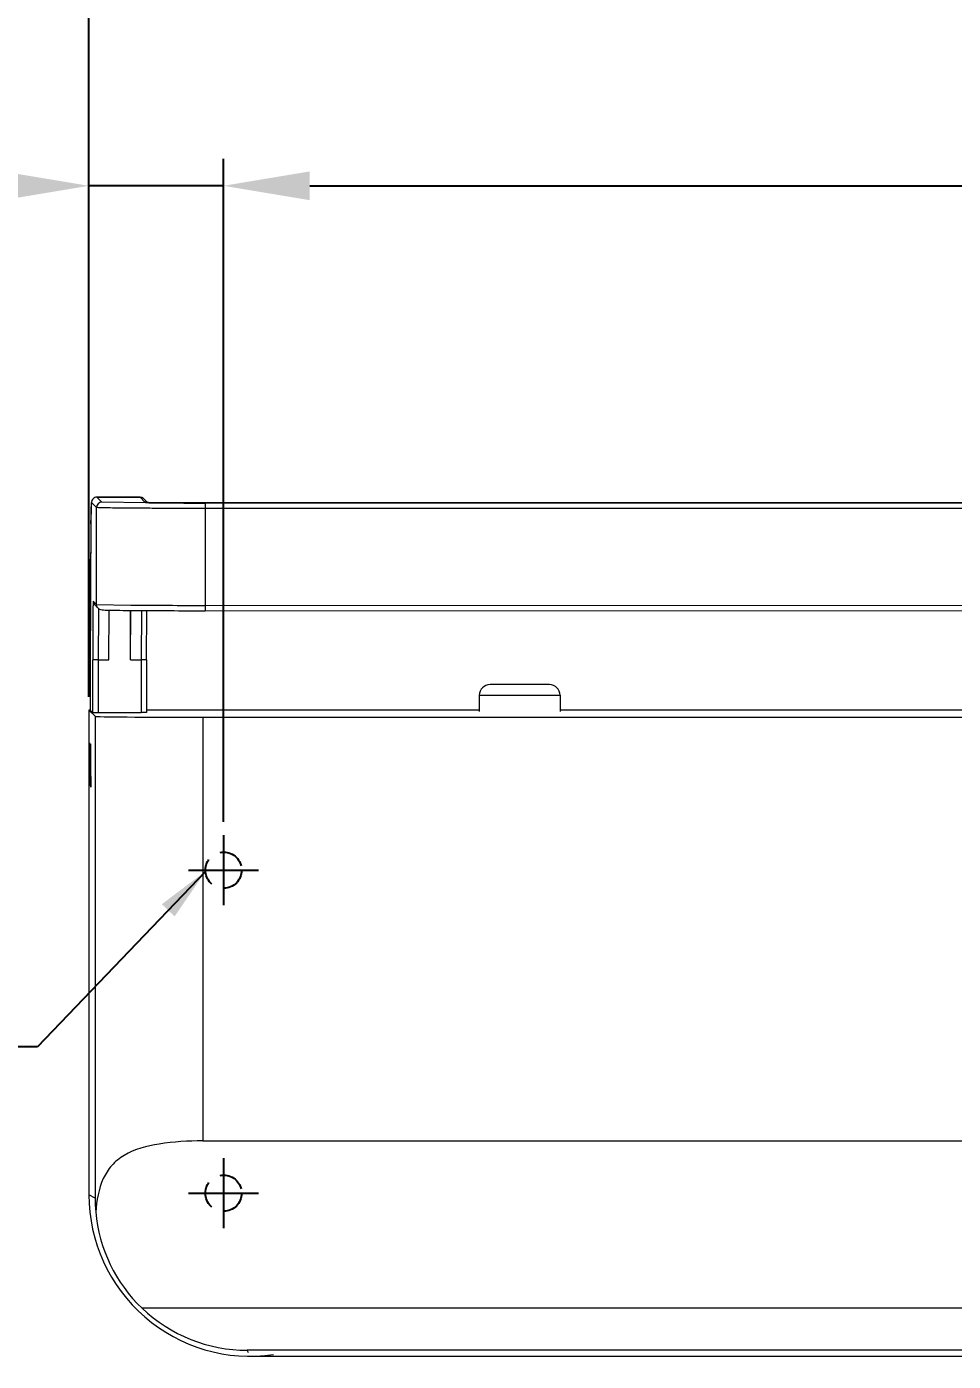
# Model space of a CAD drawing. Header units: millimetres. Extents: x 5438 to 6032, y -2661 to -1821.
# Drawn here: x 5564 to 5607, y -2377.4 to -2315.4 of the extents above; entities that cross this region are included whole.
import ezdxf

# ---------------------------------------------------------------- set-up
doc = ezdxf.new("R2010")
doc.units = ezdxf.units.MM
doc.header["$LTSCALE"] = 0.1
doc.linetypes.add('CENTERX2', pattern=[101.6, 63.5, -12.7, 12.7, -12.7])
doc.linetypes.add('HIDDENX2', pattern=[19.05, 12.7, -6.35])
doc.layers.get('0').update_dxf_attribs({"lineweight": 15})
doc.layers.add('CENTER', color=1, linetype='CENTERX2')
doc.layers.add('HIDDEN', color=8, linetype='HIDDENX2')
doc.layers.add('DIM', color=3, linetype='Continuous', lineweight=9)
doc.styles.get("Standard").update_dxf_attribs({"font": 'arial.ttf'})
doc.dimstyles.new('ISO-25', dxfattribs={"dimtxt": 2.5, "dimasz": 2.5, "dimexe": 1.25, "dimexo": 0.625, "dimtad": 1, "dimlfac": 5, "dimtxsty": 'Standard', "dimcen": 2.5, "dimadec": 0, "dimazin": 0, "dimtfac": 1, "dimtmove": 0, "dimatfit": 3, "dimfxl": 0, "dimarcsym": 0})

# ---------------------------------------------------------------- blocks, each defined once
blk = doc.blocks.new('*D119')
at = {"layer": 'Defpoints', "color": 0}
for p in [(5684.388, -2309.884), (5566.888, -2347.167), (5684.388, -2347.167)]:
    blk.add_point(p, dxfattribs=at)
at = {"layer": 'DIM', "color": 0, "lineweight": -2}
for p, q in [((5566.888, -2346.542), (5566.888, -2308.634)), ((5684.388, -2346.542), (5684.388, -2308.634)), ((5570.888, -2309.884), (5680.388, -2309.884))]:
    blk.add_line(p, q, dxfattribs=at)
at = {"layer": 'DIM', "color": 0}
for points in [[(5570.888, -2309.217), (5570.888, -2310.55), (5566.888, -2309.884)], [(5680.388, -2309.217), (5680.388, -2310.55), (5684.388, -2309.884)]]:
    blk.add_solid(points, dxfattribs=at)
at = {"layer": 'DIM', "color": 0, "insert": (5612.05, -2307.217), "char_height": 4, "attachment_point": 5}
blk.add_mtext('470', dxfattribs=at)
blk = doc.blocks.new('*D120')
at = {"layer": 'Defpoints', "color": 0}
for p in [(5673.138, -2322.817), (5573.138, -2352.975), (5673.138, -2352.975)]:
    blk.add_point(p, dxfattribs=at)
at = {"layer": 'DIM', "color": 0, "lineweight": -2}
for p, q in [((5573.138, -2352.35), (5573.138, -2321.567)), ((5673.138, -2352.35), (5673.138, -2321.567)), ((5577.138, -2322.817), (5669.138, -2322.817))]:
    blk.add_line(p, q, dxfattribs=at)
at = {"layer": 'DIM', "color": 0}
for points in [[(5577.138, -2322.15), (5577.138, -2323.483), (5573.138, -2322.817)], [(5669.138, -2322.15), (5669.138, -2323.483), (5673.138, -2322.817)]]:
    blk.add_solid(points, dxfattribs=at)
at = {"layer": 'DIM', "color": 0, "insert": (5612.012, -2320.15), "char_height": 4, "attachment_point": 5}
blk.add_mtext('400', dxfattribs=at)
blk = doc.blocks.new('*D112')
at = {"layer": 'Defpoints', "color": 0}
for p in [(5573.138, -2322.817), (5566.888, -2347.167), (5573.138, -2352.975)]:
    blk.add_point(p, dxfattribs=at)
at = {"layer": 'DIM', "color": 0, "lineweight": -2}
for p, q in [((5566.888, -2346.542), (5566.888, -2321.567)), ((5573.138, -2352.35), (5573.138, -2321.567)), ((5562.888, -2322.817), (5551.81, -2322.817)), ((5573.138, -2322.817), (5566.888, -2322.817)), ((5577.138, -2322.817), (5581.138, -2322.817))]:
    blk.add_line(p, q, dxfattribs=at)
at = {"layer": 'DIM', "color": 0}
for points in [[(5562.888, -2322.15), (5562.888, -2323.483), (5566.888, -2322.817)], [(5577.138, -2322.15), (5577.138, -2323.483), (5573.138, -2322.817)]]:
    blk.add_solid(points, dxfattribs=at)
at = {"layer": 'DIM', "color": 0, "insert": (5555.349, -2320.15), "char_height": 4, "attachment_point": 5}
blk.add_mtext('25', dxfattribs=at)

msp = doc.modelspace()

# ---------------------------------------------------------------- linework, layer by layer
at = {"color": 7, "linetype": 'Continuous'}
for p, q in [((5567.0303, -2337.4303), (5567.0109, -2337.5268)), ((5567.24, -2337.7558), (5567.0109, -2337.5268)), ((5567.2441, -2337.2773), (5567.1613, -2337.2975)), ((5569.2603, -2337.2764), (5567.2604, -2337.2765)), ((5567.2604, -2337.2765), (5567.2609, -2337.2768)), ((5567.2609, -2337.2768), (5569.2608, -2337.2766)), ((5567.2609, -2337.2768), (5567.49, -2337.5058)), ((5569.5184, -2337.5394), (5567.49, -2337.5058)), ((5569.2603, -2337.2764), (5569.2608, -2337.2766)), ((5569.2608, -2337.2766), (5569.4899, -2337.5057)), ((5569.347, -2337.2919), (5569.2608, -2337.2766)), ((5569.4376, -2337.3498), (5569.5998, -2337.5121)), ((5569.4899, -2337.5057), (5569.5508, -2337.5105)), ((5569.6343, -2337.5401), (5569.5184, -2337.5394)), ((5569.5248, -2337.5086), (5569.6329, -2337.513)), ((5569.6329, -2337.513), (5572.2638, -2337.5295)), ((5569.665, -2337.5403), (5569.6343, -2337.5401)), ((5569.6519, -2337.5136), (5572.221, -2337.5295)), ((5572.221, -2337.5295), (5572.2638, -2337.5295)), ((5572.2638, -2337.5295), (5627.7617, -2337.5252)), ((5572.2812, -2337.5469), (5572.2638, -2337.5469)), ((5572.2812, -2337.5469), (5627.7791, -2337.5427)), ((5572.2812, -2337.5469), (5572.2834, -2337.7991)), ((5567.24, -2342.2557), (5567.24, -2337.7558)), ((5627.7813, -2337.7949), (5572.2834, -2337.7991)), ((5572.2834, -2337.7991), (5572.2834, -2342.2989)), ((5566.9817, -2338.5184), (5566.9819, -2338.5002)), ((5566.963, -2341.0583), (5566.9674, -2340.1486)), ((5566.9599, -2342.1364), (5566.9621, -2341.2928)), ((5566.9621, -2341.2928), (5566.963, -2341.0583)), ((5566.9586, -2343.4742), (5566.9595, -2342.3484)), ((5566.9595, -2342.3484), (5566.9599, -2342.1364)), ((5567.0873, -2342.103), (5567.24, -2342.2557)), ((5567.1605, -2342.2797), (5567.3132, -2342.4324)), ((5567.24, -2342.2557), (5568.83, -2342.2872)), ((5567.3315, -2342.4365), (5567.3278, -2342.591)), ((5567.8154, -2344.831), (5567.8295, -2342.5067)), ((5568.8154, -2344.8309), (5568.8291, -2342.5214)), ((5568.8154, -2344.8309), (5568.8154, -2342.534)), ((5568.9522, -2342.5352), (5568.9883, -2342.5355)), ((5569.329, -2342.5259), (5569.3154, -2344.8309)), ((5569.5632, -2344.8287), (5569.5741, -2342.5393)), ((5572.2834, -2342.2989), (5572.2813, -2342.5467)), ((5572.2813, -2342.5467), (5619.0295, -2342.5432)), ((5572.2834, -2342.2989), (5619.0316, -2342.2954)), ((5567.3278, -2342.591), (5567.3154, -2344.831)), ((5566.9585, -2347.174), (5566.9585, -2343.4742)), ((5567.0633, -2347.2788), (5567.0633, -2344.8289)), ((5567.3154, -2344.831), (5567.0633, -2344.8289)), ((5567.3154, -2344.831), (5567.8154, -2344.831)), ((5567.3154, -2344.831), (5567.3154, -2347.2809)), ((5568.8154, -2344.8309), (5569.3154, -2344.8309)), ((5569.5632, -2344.8287), (5569.3154, -2344.8309)), ((5569.3154, -2344.8309), (5569.3154, -2347.2808)), ((5569.5632, -2344.8287), (5569.5632, -2347.2786)), ((5588.2628, -2345.9759), (5585.5129, -2345.9759)), ((5585.0128, -2346.4759), (5588.7628, -2346.4759)), ((5585.0128, -2346.4759), (5585.0128, -2347.2259)), ((5588.7628, -2346.4759), (5588.7628, -2347.2259)), ((5566.8878, -2347.1671), (5567.1722, -2347.4515)), ((5566.9586, -2347.1671), (5566.8878, -2347.1671)), ((5566.8878, -2347.1671), (5566.8878, -2369.6683)), ((5566.9586, -2347.1741), (5567.0633, -2347.2788)), ((5567.0633, -2347.2788), (5567.3154, -2347.2809)), ((5567.1722, -2347.4515), (5567.172, -2369.8182)), ((5567.3154, -2347.2809), (5569.3154, -2347.2808)), ((5569.5632, -2347.2786), (5569.3154, -2347.2808)), ((5585.0128, -2347.1671), (5569.5632, -2347.1671)), ((5572.1714, -2347.4944), (5621.6104, -2347.4944)), ((5572.1714, -2347.4944), (5572.1714, -2367.167)), ((5618.8621, -2347.1671), (5588.7628, -2347.1671)), ((5566.9119, -2348.6839), (5566.9032, -2349.6762)), ((5566.9207, -2349.6915), (5566.9119, -2348.6839)), ((5566.9817, -2349.7441), (5566.973, -2348.7365)), ((5566.9032, -2349.6762), (5566.9119, -2350.6838)), ((5566.9119, -2350.6838), (5566.9207, -2349.6915)), ((5566.9643, -2349.7288), (5566.973, -2350.7364)), ((5566.973, -2350.7364), (5566.9817, -2349.7441)), ((5572.1714, -2367.167), (5633.3346, -2367.167)), ((5567.172, -2369.8182), (5566.8878, -2369.6683)), ((5681.6587, -2374.9371), (5569.3596, -2374.9371)), ((5676.611, -2376.89), (5574.2404, -2376.89)), ((5574.301, -2377.0048), (5574.2404, -2376.89)), ((5574.4143, -2377.1671), (5668.8878, -2377.1671))]:
    msp.add_line(p, q, dxfattribs=at)
for centre, radius, start, end in [((5567.49, -2337.7558), 0.25, 90.005267, 179.999096), ((5567.2609, -2337.5232), 0.2465, 90.011319, 93.908669), ((5569.2622, -2337.5236), 0.2467, 64.895315, 69.910929), ((5569.2597, -2337.5282), 0.2519, 45.075155, 64.822984), ((5569.4898, -2337.7545), 0.2488, 81.832118, 89.978197), ((5569.6857, -2334.1958), 3.3174, 267.669136, 267.883781), ((5569.8124, -2330.5516), 6.9639, 267.949403, 268.679545), ((5572.2089, -1848.8274), 488.7195, 269.701759, 270.006434), ((5823.6905, -2341.5875), 256.7271, 179.315028, 179.678874), ((5571.9389, -1934.9747), 407.3244, 269.562697, 270.048467), ((5571.9507, -1956.4732), 386.0737, 269.560358, 270.049064), ((5585.5128, -2346.4759), 0.5, 90, 180), ((5588.2628, -2346.4759), 0.5, 0, 90), ((5574.4381, -2369.7586), 7.2665, 180.47042, 185.601796), ((5574.1943, -2369.8543), 7.0149, 185.017487, 226.433055)]:
    msp.add_arc(centre, radius, start, end, dxfattribs=at)
for centre, major_axis, ratio, start_param, end_param in [((5572.1714, -2347.4507), (5, 0), 0.0087269, -3.1241394, -1.5707963), ((5574.3868, -2369.6681), (-5.3027, -5.3027), 0.9999788, -0.7853876, 0.928643), ((5574.2406, -2369.8143), (-5.0033, -5.0033), 0.9999788, 0.0241709, 0.7853876)]:
    msp.add_ellipse(centre, major_axis=major_axis, ratio=ratio, start_param=start_param, end_param=end_param, dxfattribs=at)
for points, knots in [([(5566.9819, -2338.5002), (5566.9838, -2338.3587), (5566.9915, -2338.1301), (5566.9858, -2337.7765), (5567.013, -2337.6754), (5566.9974, -2337.5133), (5567.0109, -2337.5268)], [0, 0, 0, 0, 0.435998, 0.7519859, 0.9412431, 1, 1, 1, 1]), ([(5567.0848, -2337.3484), (5567.0452, -2337.3879), (5566.9955, -2337.5041), (5567.0006, -2337.6217), (5566.9984, -2337.6831)], [0, 0, 0, 0, 0.4766273, 1, 1, 1, 1]), ([(5569.4376, -2337.3498), (5569.4068, -2337.319), (5569.3514, -2337.2697), (5569.2904, -2337.2927), (5569.2765, -2337.3019)], [0, 0, 0, 0, 0.7239231, 1, 1, 1, 1]), ([(5566.9984, -2337.6831), (5566.973, -2338.3843), (5566.9699, -2340.3152), (5566.9585, -2342.2454), (5566.9585, -2343.4742)], [0, 0, 0, 0, 0.363472, 1, 1, 1, 1]), ([(5572.2834, -2337.7991), (5571.6445, -2337.7991), (5570.7161, -2337.7978), (5569.5335, -2337.7924), (5568.78, -2337.7876), (5568.1602, -2337.7805), (5567.7365, -2337.7762), (5567.4841, -2337.7678), (5567.3583, -2337.7684), (5567.2874, -2337.7565), (5567.2467, -2337.7626), (5567.24, -2337.7558)], [0, 0, 0, 0, 0.3799806, 0.5521497, 0.7034345, 0.8280225, 0.921128, 0.9547032, 0.9791798, 0.9943123, 1, 1, 1, 1]), ([(5567.0873, -2342.103), (5567.0759, -2342.0916), (5567.0932, -2342.2268), (5567.0692, -2342.3096), (5567.0768, -2342.5942), (5567.0686, -2342.9122), (5567.0674, -2343.3264), (5567.0638, -2343.9698), (5567.0633, -2344.4787), (5567.0633, -2344.8289)], [0, 0, 0, 0, 0.0177503, 0.0735265, 0.1652306, 0.2893408, 0.4411013, 0.6146552, 1, 1, 1, 1]), ([(5567.3132, -2342.4324), (5567.3767, -2342.496), (5567.5838, -2342.5191), (5567.9152, -2342.5212), (5568.3806, -2342.5308), (5568.7433, -2342.5335), (5568.9522, -2342.5352)], [0, 0, 0, 0, 0.1632076, 0.338337, 0.6205228, 1, 1, 1, 1]), ([(5572.1714, -2367.167), (5571.4957, -2367.167), (5570.2533, -2367.2318), (5568.7642, -2367.6088), (5567.9205, -2368.2768), (5567.3696, -2369.1512), (5567.2477, -2369.9382), (5567.2063, -2370.4679)], [0, 0, 0, 0, 0.2984121, 0.5509632, 0.6593245, 0.7653669, 1, 1, 1, 1])]:
    msp.add_open_spline(points, degree=3, knots=knots, dxfattribs=at)
for points in [[(5567.1613, -2337.2975), (5567.1042, -2337.3223), (5567.0542, -2337.3729), (5567.0303, -2337.4303)], [(5567.2604, -2337.2765), (5567.1972, -2337.2765), (5567.1296, -2337.3037), (5567.0848, -2337.3484)], [(5567.0873, -2342.103), (5567.0873, -2342.1667), (5567.1154, -2342.2346), (5567.1605, -2342.2797)], [(5567.3132, -2342.4324), (5567.2681, -2342.3873), (5567.24, -2342.3194), (5567.24, -2342.2557)]]:
    msp.add_open_spline(points, degree=3, dxfattribs=at)
at = {"layer": 'CENTER'}
for p, q in [((5573.1378, -2352.9754), (5573.1378, -2356.2153)), ((5571.5179, -2354.5954), (5574.7578, -2354.5954)), ((5573.1378, -2367.9754), (5573.1378, -2371.2153)), ((5571.5179, -2369.5954), (5574.7578, -2369.5954))]:
    msp.add_line(p, q, dxfattribs=at)
at = {"layer": 'HIDDEN'}
for centre in [(5573.1378, -2354.5954), (5573.1378, -2369.5954)]:
    msp.add_circle(centre, 0.8424, dxfattribs=at)

# ---------------------------------------------------------------- dimensions: what is measured, and where the dimension line sits
at = {"layer": 'DIM'}
for base, p1, p2, picture, middle in [((5684.3878, -2309.8838), (5566.8878, -2347.1671), (5684.3878, -2347.1671), '*D119', (5612.0499, -2309.8838)), ((5573.1378, -2322.8168), (5566.8878, -2347.1671), (5573.1378, -2352.9754), '*D112', (5555.3487, -2322.8168)), ((5673.1378, -2322.8168), (5573.1378, -2352.9754), (5673.1378, -2352.9754), '*D120', (5612.0119, -2322.8168))]:
    dim = msp.add_linear_dim(base=base, p1=p1, p2=p2, dimstyle='ISO-25', override={"dimtxt": 4, "dimasz": 4, "dimlfac": 4, "dimadec": 1, "dimfxl": 1.25}, dxfattribs=at)
    dim.commit()
    dim.dimension.update_dxf_attribs({"geometry": picture, "text_midpoint": middle, "dimtype": 160})

# ---------------------------------------------------------------- leaders
at = {"layer": 'DIM', "annotation_type": 0, "has_hookline": 1, "hookline_direction": 1, "text_width": 36.1067}
msp.add_leader([(5572.297, -2354.6522), (5564.5048, -2362.8021), (5562.0048, -2362.8021)], dimstyle='ISO-25', dxfattribs=at)

doc.saveas('drawing.dxf')
